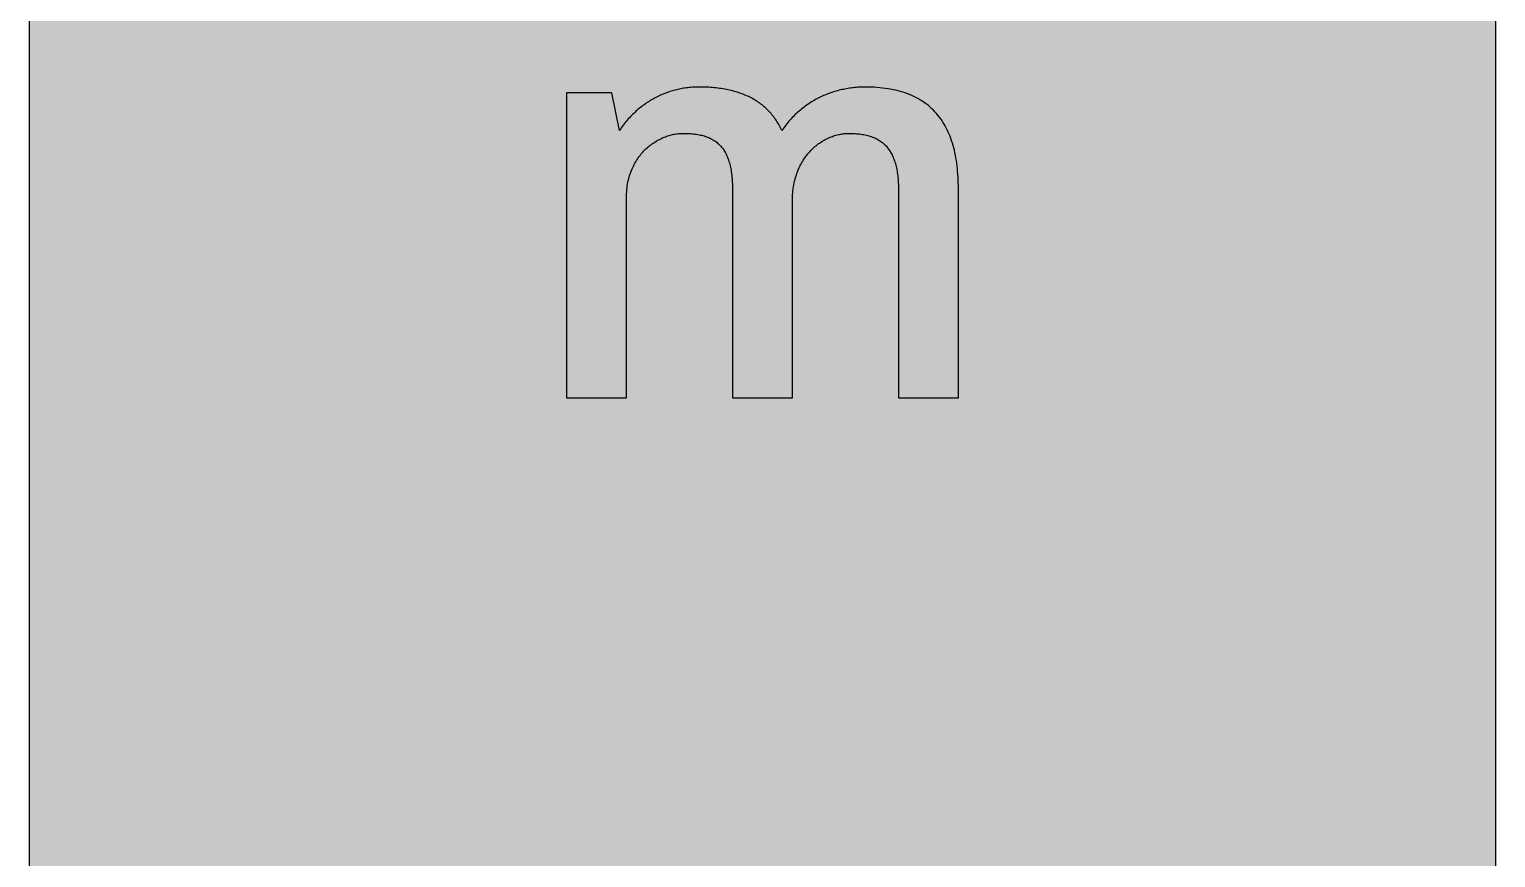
# Model space of a CAD drawing. Header units: millimetres. Extents: x 0 to 106, y 0 to 353.
# Drawn here: x 0.1 to 105.9, y 233.2 to 293 of the extents above; entities that cross this region are included whole.
import ezdxf

# ---------------------------------------------------------------- set-up
doc = ezdxf.new("R2010")
doc.units = ezdxf.units.MM

msp = doc.modelspace()

# ---------------------------------------------------------------- hatches: boundary and pattern name
for color, points in [(254, [(14.1633, 0.0536), (13.9878, 0.0533), (13.8125, 0.0559), (13.6373, 0.061), (13.462, 0.0686), (13.2893, 0.0787), (13.114, 0.0914), (12.9413, 0.1041), (12.7686, 0.1219), (12.5959, 0.1397), (12.4231, 0.16), (12.2504, 0.1829), (12.0777, 0.2057), (11.9075, 0.2337), (11.7373, 0.2616), (11.5672, 0.2921), (11.397, 0.3251), (11.2268, 0.3607), (11.0592, 0.3988), (10.8915, 0.4369), (10.7239, 0.4775), (10.5562, 0.5207), (10.3886, 0.5664), (10.2235, 0.6121), (10.0584, 0.6629), (9.8933, 0.7137), (9.7307, 0.7671), (9.5682, 0.8204), (9.4056, 0.8788), (9.2431, 0.9373), (9.083, 0.9982), (8.923, 1.0617), (8.763, 1.1252), (8.6055, 1.1938), (8.4455, 1.2624), (8.2906, 1.331), (8.1331, 1.4046), (7.9781, 1.4783), (7.8232, 1.5545), (7.6708, 1.6332), (7.5184, 1.7145), (7.366, 1.7958), (7.2161, 1.8796), (7.0663, 1.966), (6.919, 2.0523), (6.7716, 2.1438), (6.6243, 2.2352), (6.4795, 2.3266), (6.3348, 2.4232), (6.19, 2.5197), (6.0477, 2.6187), (5.908, 2.7178), (5.7683, 2.8194), (5.6286, 2.9235), (5.4915, 3.0302), (5.3543, 3.1369), (5.2197, 3.2461), (5.0851, 3.3579), (4.953, 3.4722), (4.8209, 3.5865), (4.6914, 3.7033), (4.5644, 3.8202), (4.4348, 3.9395), (4.3104, 4.0615), (4.1859, 4.1859), (4.0615, 4.3104), (3.9395, 4.4348), (3.8202, 4.5618), (3.7033, 4.6914), (3.5865, 4.8209), (3.4722, 4.953), (3.3579, 5.0851), (3.2487, 5.2197), (3.1369, 5.3543), (3.0302, 5.4915), (2.9235, 5.6286), (2.8194, 5.7683), (2.7178, 5.908), (2.6187, 6.0477), (2.5197, 6.19), (2.4232, 6.3348), (2.3266, 6.477), (2.2352, 6.6243), (2.1438, 6.7691), (2.0523, 6.9164), (1.966, 7.0663), (1.8796, 7.2161), (1.7958, 7.366), (1.7145, 7.5184), (1.6332, 7.6708), (1.5545, 7.8232), (1.4783, 7.9781), (1.4046, 8.1331), (1.331, 8.2906), (1.2598, 8.4455), (1.1913, 8.603), (1.1252, 8.763), (1.0592, 8.923), (0.9982, 9.083), (0.9373, 9.2431), (0.8763, 9.4056), (0.8204, 9.5682), (0.7645, 9.7307), (0.7112, 9.8933), (0.6604, 10.0584), (0.6121, 10.2235), (0.5639, 10.3911), (0.5207, 10.5562), (0.4775, 10.7239), (0.4343, 10.8915), (0.3962, 11.0592), (0.3607, 11.2268), (0.3251, 11.397), (0.2921, 11.5672), (0.2616, 11.7373), (0.2311, 11.9075), (0.2057, 12.0802), (0.1803, 12.2504), (0.1575, 12.4231), (0.1372, 12.5959), (0.1194, 12.7686), (0.1041, 12.9413), (0.0889, 13.1166), (0.0787, 13.2893), (0.0686, 13.4645), (0.061, 13.6373), (0.0559, 13.8125), (0.0508, 13.9878), (0.0508, 14.163), (0.0522, 338.7203), (0.0508, 338.8944), (0.0559, 339.0697), (0.061, 339.2449), (0.0686, 339.4177), (0.0787, 339.5929), (0.0889, 339.7656), (0.1041, 339.9409), (0.1194, 340.1136), (0.1372, 340.2863), (0.1575, 340.4591), (0.1803, 340.6318), (0.2057, 340.802), (0.2311, 340.9747), (0.2616, 341.1449), (0.2921, 341.315), (0.3251, 341.4852), (0.3607, 341.6529), (0.3962, 341.823), (0.4343, 341.9907), (0.4775, 342.1583), (0.5207, 342.326), (0.5639, 342.4911), (0.6121, 342.6562), (0.6604, 342.8213), (0.7112, 342.9864), (0.7645, 343.1515), (0.8204, 343.314), (0.8763, 343.4766), (0.9373, 343.6366), (0.9982, 343.7992), (1.0592, 343.9592), (1.1252, 344.1192), (1.1913, 344.2767), (1.2598, 344.4342), (1.331, 344.5916), (1.4046, 344.7466), (1.4783, 344.9015), (1.5545, 345.0565), (1.6332, 345.2114), (1.7145, 345.3638), (1.7958, 345.5137), (1.8796, 345.6661), (1.966, 345.8134), (2.0523, 345.9632), (2.1438, 346.1106), (2.2352, 346.2579), (2.3266, 346.4027), (2.4232, 346.5474), (2.5197, 346.6897), (2.6187, 346.8319), (2.7178, 346.9742), (2.8194, 347.1139), (2.9235, 347.251), (3.0302, 347.3907), (3.1369, 347.5253), (3.2487, 347.66), (3.3579, 347.7946), (3.4722, 347.9267), (3.5865, 348.0587), (3.7033, 348.1883), (3.8202, 348.3178), (3.9395, 348.4448), (4.0615, 348.5718), (4.1859, 348.6963), (4.3104, 348.8182), (4.4348, 348.9401), (4.5644, 349.0595), (4.6914, 349.1789), (4.8209, 349.2957), (4.953, 349.41), (5.0851, 349.5218), (5.2197, 349.6335), (5.3543, 349.7428), (5.4915, 349.8494), (5.6286, 349.9561), (5.7683, 350.0603), (5.908, 350.1619), (6.0477, 350.2635), (6.19, 350.3625), (6.3348, 350.459), (6.4795, 350.553), (6.6243, 350.647), (6.7716, 350.7384), (6.919, 350.8273), (7.0663, 350.9162), (7.2161, 351.0001), (7.366, 351.0864), (7.5184, 351.1677), (7.6708, 351.2464), (7.8232, 351.3252), (7.9781, 351.4014), (8.1331, 351.4776), (8.2906, 351.5487), (8.4455, 351.6198), (8.6055, 351.6884), (8.763, 351.757), (8.923, 351.8205), (9.083, 351.884), (9.2431, 351.9449), (9.4056, 352.0034), (9.5682, 352.0618), (9.7307, 352.1151), (9.8933, 352.1685), (10.0584, 352.2193), (10.2235, 352.2701), (10.3886, 352.3158), (10.5562, 352.3615), (10.7239, 352.4047), (10.8915, 352.4453), (11.0592, 352.4834), (11.2268, 352.5215), (11.397, 352.5571), (11.5672, 352.5901), (11.7373, 352.6206), (11.9075, 352.6485), (12.0777, 352.6765), (12.2504, 352.6993), (12.4231, 352.7222), (12.5959, 352.7425), (12.7686, 352.7603), (12.9413, 352.7781), (13.114, 352.7908), (13.2893, 352.8035), (13.462, 352.8136), (13.6373, 352.8212), (13.8125, 352.8263), (13.9878, 352.8289), (14.163, 352.8289), (91.7744, 352.8314), (91.948, 352.8289), (92.1233, 352.8263), (92.2985, 352.8212), (92.4738, 352.8136), (92.6465, 352.8035), (92.8218, 352.7908), (92.9945, 352.7781), (93.1672, 352.7603), (93.3399, 352.7425), (93.5126, 352.7222), (93.6854, 352.6993), (93.8581, 352.6765), (94.0283, 352.6485), (94.1984, 352.6206), (94.3686, 352.5901), (94.5388, 352.5571), (94.709, 352.5215), (94.8766, 352.4834), (95.0468, 352.4453), (95.2144, 352.4047), (95.3795, 352.3615), (95.5472, 352.3158), (95.7123, 352.2701), (95.8774, 352.2193), (96.0425, 352.1685), (96.205, 352.1151), (96.3701, 352.0618), (96.5327, 352.0034), (96.6927, 351.9449), (96.8553, 351.884), (97.0153, 351.8205), (97.1728, 351.757), (97.3328, 351.6884), (97.4903, 351.6198), (97.6478, 351.5487), (97.8027, 351.4776), (97.9576, 351.4014), (98.1126, 351.3252), (98.265, 351.2464), (98.4199, 351.1677), (98.5698, 351.0864), (98.7196, 351.0001), (98.8695, 350.9162), (99.0194, 350.8273), (99.1667, 350.7384), (99.314, 350.647), (99.4588, 350.553), (99.6036, 350.459), (99.7458, 350.3625), (99.888, 350.2635), (100.0303, 350.1619), (100.17, 350.0603), (100.3071, 349.9561), (100.4443, 349.8494), (100.5815, 349.7428), (100.7161, 349.6335), (100.8507, 349.5218), (100.9828, 349.41), (101.1149, 349.2957), (101.2444, 349.1789), (101.3739, 349.0595), (101.5009, 348.9401), (101.6279, 348.8182), (101.7524, 348.6963), (101.8743, 348.5718), (101.9962, 348.4448), (102.1156, 348.3178), (102.235, 348.1883), (102.3518, 348.0587), (102.4661, 347.9267), (102.5779, 347.7946), (102.6897, 347.66), (102.7989, 347.5253), (102.9056, 347.3907), (103.0122, 347.251), (103.1164, 347.1139), (103.218, 346.9742), (103.3196, 346.8319), (103.4186, 346.6897), (103.5152, 346.5474), (103.6091, 346.4027), (103.7031, 346.2579), (103.7946, 346.1106), (103.8835, 345.9632), (103.9698, 345.8134), (104.0562, 345.6661), (104.14, 345.5137), (104.2238, 345.3638), (104.3026, 345.2114), (104.3813, 345.0565), (104.4575, 344.9015), (104.5312, 344.7466), (104.6048, 344.5916), (104.6759, 344.4342), (104.7445, 344.2767), (104.8106, 344.1192), (104.8766, 343.9592), (104.9376, 343.7992), (104.9985, 343.6366), (105.0595, 343.4766), (105.1154, 343.314), (105.1712, 343.1515), (105.2246, 342.9864), (105.2754, 342.8213), (105.3236, 342.6562), (105.3719, 342.4911), (105.4151, 342.326), (105.4583, 342.1583), (105.4989, 341.9907), (105.5395, 341.823), (105.5751, 341.6529), (105.6107, 341.4852), (105.6437, 341.315), (105.6742, 341.1449), (105.7021, 340.9747), (105.73, 340.802), (105.7554, 340.6318), (105.7758, 340.4591), (105.7961, 340.2863), (105.8164, 340.1136), (105.8316, 339.9409), (105.8443, 339.7656), (105.857, 339.5929), (105.8672, 339.4177), (105.8748, 339.2449), (105.8799, 339.0697), (105.8824, 338.8944), (105.885, 338.7192), (105.8855, 14.1647), (105.8824, 13.9878), (105.8799, 13.8125), (105.8748, 13.6373), (105.8672, 13.4645), (105.857, 13.2893), (105.8443, 13.1166), (105.8316, 12.9413), (105.8164, 12.7686), (105.7961, 12.5959), (105.7758, 12.4231), (105.7554, 12.2504), (105.73, 12.0802), (105.7021, 11.9075), (105.6742, 11.7373), (105.6437, 11.5672), (105.6107, 11.397), (105.5751, 11.2268), (105.5395, 11.0592), (105.4989, 10.8915), (105.4583, 10.7239), (105.4151, 10.5562), (105.3719, 10.3911), (105.3236, 10.2235), (105.2754, 10.0584), (105.2246, 9.8933), (105.1712, 9.7307), (105.1154, 9.5682), (105.0595, 9.4056), (104.9985, 9.2431), (104.9376, 9.083), (104.8766, 8.923), (104.8106, 8.763), (104.7445, 8.603), (104.6759, 8.4455), (104.6048, 8.2906), (104.5312, 8.1331), (104.4575, 7.9781), (104.3813, 7.8232), (104.3026, 7.6708), (104.2238, 7.5184), (104.14, 7.366), (104.0562, 7.2161), (103.9698, 7.0663), (103.8835, 6.9164), (103.7946, 6.7691), (103.7031, 6.6243), (103.6091, 6.477), (103.5152, 6.3348), (103.4186, 6.19), (103.3196, 6.0477), (103.218, 5.908), (103.1164, 5.7683), (103.0122, 5.6286), (102.9056, 5.4915), (102.7989, 5.3543), (102.6897, 5.2197), (102.5779, 5.0851), (102.4661, 4.953), (102.3518, 4.8209), (102.235, 4.6914), (102.1156, 4.5618), (101.9962, 4.4348), (101.8743, 4.3104), (101.7524, 4.1859), (101.6279, 4.0615), (101.5009, 3.9395), (101.3739, 3.8202), (101.2444, 3.7033), (101.1149, 3.5865), (100.9828, 3.4722), (100.8507, 3.3579), (100.7161, 3.2461), (100.5815, 3.1369), (100.4443, 3.0302), (100.3071, 2.9235), (100.17, 2.8194), (100.0303, 2.7178), (99.888, 2.6187), (99.7458, 2.5197), (99.6036, 2.4232), (99.4588, 2.3266), (99.314, 2.2352), (99.1667, 2.1438), (99.0194, 2.0523), (98.8695, 1.966), (98.7196, 1.8796), (98.5698, 1.7958), (98.4199, 1.7145), (98.265, 1.6332), (98.1126, 1.5545), (97.9576, 1.4783), (97.8027, 1.4046), (97.6478, 1.331), (97.4903, 1.2624), (97.3328, 1.1938), (97.1728, 1.1252), (97.0153, 1.0617), (96.8553, 0.9982), (96.6927, 0.9373), (96.5327, 0.8788), (96.3701, 0.8204), (96.205, 0.7671), (96.0425, 0.7137), (95.8774, 0.6629), (95.7123, 0.6121), (95.5472, 0.5664), (95.3795, 0.5207), (95.2144, 0.4775), (95.0468, 0.4369), (94.8766, 0.3988), (94.709, 0.3607), (94.5388, 0.3251), (94.3686, 0.2921), (94.1984, 0.2616), (94.0283, 0.2337), (93.8581, 0.2057), (93.6854, 0.1829), (93.5126, 0.16), (93.3399, 0.1397), (93.1672, 0.1219), (92.9945, 0.1041), (92.8218, 0.0914), (92.6465, 0.0787), (92.4738, 0.0686), (92.2985, 0.061), (92.1233, 0.0559), (91.948, 0.0533), (91.7727, 0.0533)]), (59, [(55.1286, 266.4008), (55.1286, 280.5822), (55.1282, 280.7411), (55.1332, 280.8961), (55.1434, 281.051), (55.1536, 281.2009), (55.1688, 281.3482), (55.1866, 281.493), (55.2094, 281.6377), (55.2323, 281.7774), (55.2602, 281.9121), (55.2882, 282.0467), (55.3212, 282.1788), (55.3568, 282.3083), (55.3949, 282.4328), (55.4355, 282.5572), (55.4787, 282.6766), (55.5244, 282.7934), (55.5727, 282.9103), (55.6209, 283.022), (55.6743, 283.1313), (55.7301, 283.2379), (55.786, 283.3446), (55.8444, 283.4462), (55.9054, 283.5453), (55.9664, 283.6418), (56.0299, 283.7358), (56.0959, 283.8272), (56.1645, 283.9161), (56.2331, 284.0025), (56.3042, 284.0863), (56.3753, 284.1676), (56.449, 284.2463), (56.5252, 284.3225), (56.6014, 284.3962), (56.6776, 284.4673), (56.7563, 284.5359), (56.835, 284.6019), (56.9163, 284.6654), (56.9976, 284.7264), (57.0789, 284.7848), (57.1627, 284.8407), (57.244, 284.894), (57.3278, 284.9474), (57.4142, 284.9956), (57.498, 285.0439), (57.5843, 285.0871), (57.6707, 285.1277), (57.7571, 285.1683), (57.8409, 285.2064), (57.9272, 285.242), (58.0136, 285.2725), (58.1025, 285.303), (58.1863, 285.3309), (58.2727, 285.3563), (58.359, 285.3817), (58.4454, 285.402), (58.5292, 285.4198), (58.6156, 285.4376), (58.6994, 285.4503), (58.7832, 285.463), (58.867, 285.4731), (58.9483, 285.4808), (59.0296, 285.4858), (59.1109, 285.4909), (59.1922, 285.4909), (59.309, 285.4909), (59.4258, 285.4884), (59.5376, 285.4833), (59.6494, 285.4757), (59.7586, 285.4681), (59.8678, 285.4579), (59.9719, 285.4477), (60.0761, 285.435), (60.1751, 285.4198), (60.2742, 285.402), (60.3707, 285.3817), (60.4672, 285.3614), (60.5587, 285.3385), (60.6501, 285.3131), (60.739, 285.2877), (60.8254, 285.2572), (60.9092, 285.2268), (60.993, 285.1937), (61.0743, 285.1607), (61.1505, 285.1226), (61.2292, 285.0845), (61.3029, 285.0439), (61.3766, 285.0007), (61.4477, 284.955), (61.5163, 284.9067), (61.5823, 284.8585), (61.6483, 284.8077), (61.7093, 284.7543), (61.7703, 284.6984), (61.8312, 284.64), (61.8871, 284.5791), (61.943, 284.5181), (61.9963, 284.4521), (62.0497, 284.386), (62.0979, 284.3174), (62.1462, 284.2463), (62.1944, 284.1727), (62.2376, 284.0965), (62.2808, 284.0177), (62.3214, 283.9364), (62.3595, 283.8526), (62.3976, 283.7688), (62.4332, 283.6799), (62.4662, 283.591), (62.4992, 283.497), (62.5297, 283.403), (62.5577, 283.304), (62.5856, 283.2049), (62.611, 283.1033), (62.6339, 282.9966), (62.6567, 282.89), (62.677, 282.7807), (62.6948, 282.6664), (62.7101, 282.5521), (62.7253, 282.4353), (62.7405, 282.3134), (62.7507, 282.1915), (62.7609, 282.067), (62.771, 281.9375), (62.7786, 281.8079), (62.7837, 281.6733), (62.7863, 281.5387), (62.7888, 281.399), (62.7913, 281.2567), (62.7916, 266.4008), (67.1089, 266.4008), (67.1089, 281.4708), (67.1068, 281.6911), (67.1017, 281.907), (67.0941, 282.1229), (67.0839, 282.3337), (67.0712, 282.542), (67.0535, 282.7477), (67.0357, 282.9484), (67.0128, 283.1465), (66.9874, 283.3421), (66.9595, 283.5351), (66.9265, 283.7231), (66.8934, 283.9085), (66.8553, 284.0914), (66.8147, 284.2717), (66.769, 284.447), (66.7233, 284.6197), (66.6725, 284.7899), (66.6191, 284.955), (66.5607, 285.1201), (66.5023, 285.2776), (66.4388, 285.435), (66.3702, 285.5874), (66.3016, 285.7373), (66.228, 285.8846), (66.1518, 286.0269), (66.0705, 286.1666), (65.9892, 286.3012), (65.9003, 286.4333), (65.8114, 286.5628), (65.7174, 286.6898), (65.6209, 286.8117), (65.5193, 286.9311), (65.4152, 287.0454), (65.3085, 287.1572), (65.1967, 287.2664), (65.0824, 287.3705), (64.9656, 287.4721), (64.8437, 287.5686), (64.7192, 287.6652), (64.5897, 287.7541), (64.4576, 287.843), (64.3204, 287.9242), (64.1807, 288.0055), (64.0385, 288.0817), (63.8912, 288.1554), (63.7413, 288.224), (63.5864, 288.29), (63.4289, 288.351), (63.2663, 288.4094), (63.1012, 288.4627), (62.931, 288.5135), (62.7583, 288.5618), (62.5805, 288.605), (62.4002, 288.6456), (62.2148, 288.6812), (62.0268, 288.7142), (61.8338, 288.7421), (61.6382, 288.7675), (61.4375, 288.7878), (61.2318, 288.8056), (61.0235, 288.8183), (60.8127, 288.8285), (60.5968, 288.8336), (60.3758, 288.8361), (60.2717, 288.8336), (60.165, 288.8336), (60.0608, 288.8285), (59.9542, 288.8234), (59.85, 288.8183), (59.7459, 288.8082), (59.6392, 288.8005), (59.5351, 288.7904), (59.4284, 288.7777), (59.3242, 288.7624), (59.2201, 288.7472), (59.116, 288.732), (59.0118, 288.7142), (58.9077, 288.6939), (58.8035, 288.671), (58.6994, 288.6507), (58.5953, 288.6253), (58.4911, 288.5999), (58.3895, 288.5719), (58.2854, 288.544), (58.1838, 288.5135), (58.0822, 288.4805), (57.9806, 288.4475), (57.879, 288.4145), (57.7774, 288.3764), (57.6783, 288.3383), (57.5767, 288.3002), (57.4777, 288.2595), (57.3786, 288.2163), (57.2821, 288.1706), (57.183, 288.1249), (57.0865, 288.0792), (56.9874, 288.0309), (56.8909, 287.9801), (56.7969, 287.9268), (56.7004, 287.8734), (56.6064, 287.8176), (56.5125, 287.7617), (56.4185, 287.7033), (56.327, 287.6423), (56.2356, 287.5813), (56.1442, 287.5178), (56.0527, 287.4518), (55.9638, 287.3858), (55.8749, 287.3172), (55.7886, 287.2486), (55.6997, 287.1775), (55.6133, 287.1038), (55.5295, 287.0276), (55.4457, 286.9514), (55.3618, 286.8727), (55.278, 286.7939), (55.1967, 286.7127), (55.1155, 286.6288), (55.0367, 286.545), (54.958, 286.4587), (54.8792, 286.3698), (54.803, 286.2783), (54.7268, 286.1869), (54.6532, 286.0929), (54.5795, 285.9989), (54.5059, 285.9024), (54.4347, 285.8033), (54.3662, 285.7017), (54.3179, 285.7983), (54.2722, 285.8948), (54.2214, 285.9888), (54.1706, 286.0802), (54.1198, 286.1691), (54.0664, 286.2605), (54.0106, 286.3469), (53.9547, 286.4333), (53.8963, 286.5171), (53.8378, 286.6009), (53.7769, 286.6822), (53.7134, 286.7609), (53.6499, 286.8397), (53.5864, 286.9184), (53.5178, 286.9921), (53.4518, 287.0683), (53.3806, 287.1394), (53.3095, 287.2105), (53.2384, 287.2791), (53.1622, 287.3477), (53.0885, 287.4137), (53.0098, 287.4797), (52.9336, 287.5432), (52.8523, 287.6042), (52.771, 287.6652), (52.6872, 287.7236), (52.6034, 287.782), (52.517, 287.8379), (52.4307, 287.8938), (52.3418, 287.9446), (52.2503, 287.9979), (52.1589, 288.0462), (52.0649, 288.0944), (51.9709, 288.1427), (51.8744, 288.1884), (51.7754, 288.2316), (51.6763, 288.2722), (51.5747, 288.3129), (51.4731, 288.3535), (51.3664, 288.3916), (51.2623, 288.4272), (51.1556, 288.4627), (51.0464, 288.4957), (50.9346, 288.5262), (50.8229, 288.5567), (50.7086, 288.5846), (50.5943, 288.6126), (50.4774, 288.638), (50.3606, 288.6608), (50.2387, 288.6837), (50.1193, 288.704), (49.9948, 288.7243), (49.8704, 288.7421), (49.7459, 288.7574), (49.6164, 288.7726), (49.4868, 288.7853), (49.3573, 288.798), (49.2252, 288.8082), (49.0906, 288.8158), (48.956, 288.8234), (48.8188, 288.8285), (48.6791, 288.831), (48.5394, 288.8336), (48.3972, 288.8361), (48.293, 288.8336), (48.1914, 288.831), (48.0873, 288.8285), (47.9857, 288.8234), (47.8815, 288.8158), (47.7799, 288.8082), (47.6783, 288.798), (47.5767, 288.7878), (47.4751, 288.7751), (47.3735, 288.7599), (47.2719, 288.7447), (47.1703, 288.7269), (47.0713, 288.7091), (46.9697, 288.6888), (46.8706, 288.6659), (46.7716, 288.6431), (46.67, 288.6177), (46.5709, 288.5923), (46.4744, 288.5643), (46.3753, 288.5338), (46.2788, 288.5034), (46.1797, 288.4729), (46.0832, 288.4373), (45.9867, 288.4018), (45.8902, 288.3662), (45.7962, 288.3256), (45.6997, 288.2875), (45.6057, 288.2443), (45.5117, 288.2011), (45.4177, 288.1579), (45.3238, 288.1097), (45.2323, 288.0639), (45.1409, 288.0131), (45.0494, 287.9623), (44.958, 287.909), (44.8666, 287.8557), (44.7777, 287.7998), (44.6888, 287.7439), (44.5999, 287.6855), (44.5135, 287.6245), (44.4246, 287.561), (44.3382, 287.5001), (44.2544, 287.434), (44.1681, 287.368), (44.0842, 287.2994), (44.0004, 287.2283), (43.9191, 287.1572), (43.8353, 287.086), (43.754, 287.0098), (43.6753, 286.9336), (43.594, 286.8574), (43.5153, 286.7787), (43.4391, 286.6974), (43.3603, 286.6136), (43.2841, 286.5298), (43.2105, 286.446), (43.1343, 286.3571), (43.0606, 286.2682), (42.9895, 286.1793), (42.9158, 286.0878), (42.8473, 285.9938), (42.7761, 285.8973), (42.7076, 285.8008), (42.639, 285.7017), (42.091, 288.4135), (38.8302, 288.4135), (38.8302, 266.4008), (43.1493, 266.4008), (43.1493, 280.8358), (43.1495, 280.985), (43.1546, 281.1297), (43.1648, 281.2745), (43.1749, 281.4168), (43.1902, 281.5565), (43.2079, 281.6936), (43.2308, 281.8257), (43.2537, 281.9578), (43.2816, 282.0873), (43.3121, 282.2143), (43.3451, 282.3388), (43.3807, 282.4582), (43.4188, 282.5775), (43.4619, 282.6944), (43.5051, 282.8087), (43.5508, 282.9204), (43.5991, 283.0297), (43.6499, 283.1338), (43.7032, 283.2379), (43.7566, 283.3395), (43.815, 283.4386), (43.8734, 283.5351), (43.9344, 283.6291), (43.9979, 283.7231), (44.0639, 283.812), (44.13, 283.8983), (44.1985, 283.9822), (44.2671, 284.0634), (44.3382, 284.1447), (44.4119, 284.2209), (44.4856, 284.2971), (44.5592, 284.3682), (44.6354, 284.4394), (44.7142, 284.5079), (44.7929, 284.574), (44.8716, 284.6375), (44.9529, 284.6959), (45.0342, 284.7569), (45.1155, 284.8127), (45.1993, 284.8661), (45.2831, 284.9169), (45.3669, 284.9677), (45.4508, 285.0134), (45.5371, 285.0591), (45.6209, 285.1023), (45.7073, 285.1429), (45.7937, 285.181), (45.88, 285.2166), (45.9638, 285.2496), (46.0502, 285.2801), (46.1366, 285.3106), (46.2229, 285.336), (46.3067, 285.3614), (46.3931, 285.3842), (46.4769, 285.4046), (46.5607, 285.4223), (46.6446, 285.4376), (46.7284, 285.4528), (46.8097, 285.4655), (46.8935, 285.4731), (46.9722, 285.4808), (47.0535, 285.4858), (47.1322, 285.4909), (47.211, 285.4909), (47.3278, 285.4909), (47.4447, 285.4884), (47.559, 285.4833), (47.6707, 285.4782), (47.7799, 285.4706), (47.8866, 285.463), (47.9908, 285.4503), (48.0949, 285.4401), (48.1965, 285.4249), (48.2956, 285.4096), (48.3921, 285.3919), (48.4861, 285.3715), (48.5775, 285.3512), (48.6689, 285.3284), (48.7578, 285.303), (48.8442, 285.275), (48.928, 285.2471), (49.0118, 285.2166), (49.0931, 285.1836), (49.1719, 285.148), (49.2481, 285.1125), (49.3217, 285.0718), (49.3954, 285.0312), (49.4665, 284.988), (49.5351, 284.9423), (49.6011, 284.8966), (49.6672, 284.8458), (49.7307, 284.795), (49.7916, 284.7416), (49.85, 284.6832), (49.9085, 284.6248), (49.9618, 284.5638), (50.0177, 284.5029), (50.0685, 284.4368), (50.1193, 284.3682), (50.1675, 284.2971), (50.2133, 284.226), (50.2564, 284.1498), (50.2996, 284.0736), (50.3403, 283.9923), (50.3809, 283.9085), (50.4165, 283.8247), (50.452, 283.7358), (50.4876, 283.6469), (50.5181, 283.5529), (50.5485, 283.4589), (50.5765, 283.3599), (50.6044, 283.2583), (50.6298, 283.1541), (50.6527, 283.0474), (50.6755, 282.9382), (50.6959, 282.8265), (50.7136, 282.7122), (50.7314, 282.5953), (50.7467, 282.4734), (50.7594, 282.3515), (50.7721, 282.2245), (50.7822, 282.0949), (50.7898, 281.9629), (50.7975, 281.8282), (50.8025, 281.6911), (50.8076, 281.5488), (50.8102, 281.4041), (50.8102, 281.2567), (50.8109, 266.4008)])]:
    msp.add_hatch(color=color).paths.add_polyline_path(points)
h = msp.add_hatch(color=59)
h.paths.add_polyline_path([(14.1633, 3.5814), (13.8887, 3.5839), (13.6169, 3.5941), (13.3477, 3.6119), (13.081, 3.6347), (12.8143, 3.6652), (12.5501, 3.7008), (12.2885, 3.7465), (12.0294, 3.7948), (11.7729, 3.8506), (11.5164, 3.9141), (11.2649, 3.9827), (11.016, 4.0564), (10.7671, 4.1351), (10.5232, 4.2215), (10.2819, 4.3129), (10.0432, 4.412), (9.8069, 4.5161), (9.5733, 4.6228), (9.3447, 4.7371), (9.1186, 4.8565), (8.8951, 4.9809), (8.6741, 5.113), (8.4582, 5.2476), (8.2448, 5.3873), (8.0366, 5.5321), (7.8308, 5.682), (7.6276, 5.8369), (7.4295, 5.9969), (7.2365, 6.1595), (7.046, 6.3297), (6.8605, 6.5024), (6.6777, 6.6802), (6.5024, 6.8605), (6.3271, 7.046), (6.1595, 7.2365), (5.9969, 7.432), (5.8369, 7.6302), (5.682, 7.8308), (5.5321, 8.0366), (5.3873, 8.2448), (5.2451, 8.4582), (5.1105, 8.6741), (4.9809, 8.8951), (4.8565, 9.1186), (4.7371, 9.3447), (4.6228, 9.5758), (4.5136, 9.8069), (4.4094, 10.0432), (4.3129, 10.2819), (4.2215, 10.5232), (4.1351, 10.7696), (4.0538, 11.016), (3.9802, 11.2649), (3.9116, 11.5189), (3.8506, 11.7729), (3.7948, 12.0294), (3.744, 12.2911), (3.7008, 12.5527), (3.6627, 12.8143), (3.6322, 13.081), (3.6093, 13.3502), (3.5916, 13.6195), (3.5814, 13.8913), (3.5789, 14.163), (3.58, 338.7203), (3.5814, 338.9909), (3.5916, 339.2627), (3.6093, 339.532), (3.6322, 339.8012), (3.6627, 340.0679), (3.7008, 340.3295), (3.744, 340.5911), (3.7948, 340.8528), (3.8506, 341.1093), (3.9116, 341.3633), (3.9802, 341.6148), (4.0538, 341.8662), (4.1351, 342.1126), (4.2215, 342.3564), (4.3129, 342.6003), (4.4094, 342.839), (4.5136, 343.0753), (4.6228, 343.3064), (4.7371, 343.5375), (4.8565, 343.7636), (4.9809, 343.9871), (5.1105, 344.2056), (5.2451, 344.424), (5.3873, 344.6348), (5.5321, 344.8456), (5.682, 345.0514), (5.8369, 345.252), (5.9969, 345.4502), (6.1595, 345.6457), (6.3271, 345.8337), (6.5024, 346.0217), (6.6777, 346.202), (6.8605, 346.3798), (7.046, 346.5525), (7.2365, 346.7202), (7.4295, 346.8853), (7.6276, 347.0453), (7.8308, 347.2002), (8.0366, 347.3501), (8.2448, 347.4949), (8.4582, 347.6346), (8.6741, 347.7692), (8.8951, 347.8987), (9.1186, 348.0257), (9.3447, 348.1451), (9.5733, 348.2594), (9.8069, 348.3661), (10.0432, 348.4702), (10.2819, 348.5693), (10.5232, 348.6607), (10.7671, 348.7471), (11.016, 348.8258), (11.2649, 348.902), (11.5164, 348.9681), (11.7729, 349.0316), (12.0294, 349.0874), (12.2885, 349.1382), (12.5501, 349.1814), (12.8143, 349.217), (13.081, 349.2475), (13.3477, 349.2703), (13.6169, 349.2881), (13.8887, 349.2983), (14.163, 349.3033), (91.7744, 349.3036), (92.0471, 349.2983), (92.3188, 349.2881), (92.5881, 349.2703), (92.8548, 349.2475), (93.1215, 349.217), (93.3856, 349.1814), (93.6473, 349.1382), (93.9063, 349.0874), (94.1629, 349.0316), (94.4194, 348.9681), (94.6709, 348.902), (94.9198, 348.8258), (95.1687, 348.7471), (95.4126, 348.6607), (95.6539, 348.5693), (95.8926, 348.4702), (96.1288, 348.3661), (96.3625, 348.2594), (96.5911, 348.1451), (96.8172, 348.0257), (97.0407, 347.8987), (97.2617, 347.7692), (97.4776, 347.6346), (97.6909, 347.4949), (97.8992, 347.3501), (98.105, 347.2002), (98.3082, 347.0453), (98.5063, 346.8853), (98.6993, 346.7202), (98.8898, 346.5525), (99.0752, 346.3798), (99.2581, 346.202), (99.4334, 346.0217), (99.6086, 345.8337), (99.7763, 345.6457), (99.9388, 345.4502), (100.0989, 345.252), (100.2538, 345.0514), (100.4037, 344.8456), (100.5484, 344.6348), (100.6881, 344.424), (100.8253, 344.2056), (100.9548, 343.9871), (101.0793, 343.7636), (101.1987, 343.5375), (101.313, 343.3064), (101.4222, 343.0753), (101.5238, 342.839), (101.6229, 342.6003), (101.7143, 342.3564), (101.8007, 342.1126), (101.8819, 341.8662), (101.9556, 341.6148), (102.0242, 341.3633), (102.0851, 341.1093), (102.141, 340.8528), (102.1918, 340.5911), (102.235, 340.3295), (102.2706, 340.0679), (102.301, 339.8012), (102.3264, 339.532), (102.3417, 339.2627), (102.3518, 338.9909), (102.3569, 338.7192), (102.3578, 14.1647), (102.3518, 13.8913), (102.3417, 13.6195), (102.3264, 13.3502), (102.301, 13.081), (102.2706, 12.8143), (102.235, 12.5527), (102.1918, 12.2911), (102.141, 12.0294), (102.0851, 11.7729), (102.0242, 11.5189), (101.9556, 11.2649), (101.8819, 11.016), (101.8007, 10.7696), (101.7143, 10.5232), (101.6229, 10.2819), (101.5238, 10.0432), (101.4222, 9.8069), (101.313, 9.5758), (101.1987, 9.3447), (101.0793, 9.1186), (100.9548, 8.8951), (100.8253, 8.6741), (100.6881, 8.4582), (100.5484, 8.2448), (100.4037, 8.0366), (100.2538, 7.8308), (100.0989, 7.6302), (99.9388, 7.432), (99.7763, 7.2365), (99.6086, 7.046), (99.4334, 6.8605), (99.2581, 6.6802), (99.0752, 6.5024), (98.8898, 6.3297), (98.6993, 6.1595), (98.5063, 5.9969), (98.3082, 5.8369), (98.105, 5.682), (97.8992, 5.5321), (97.6909, 5.3873), (97.4776, 5.2476), (97.2617, 5.113), (97.0407, 4.9809), (96.8172, 4.8565), (96.5911, 4.7371), (96.3625, 4.6228), (96.1288, 4.5161), (95.8926, 4.412), (95.6539, 4.3129), (95.4126, 4.2215), (95.1687, 4.1351), (94.9198, 4.0564), (94.6709, 3.9827), (94.4194, 3.9141), (94.1629, 3.8506), (93.9063, 3.7948), (93.6473, 3.7465), (93.3856, 3.7008), (93.1215, 3.6652), (92.8548, 3.6347), (92.5881, 3.6119), (92.3188, 3.5941), (92.0471, 3.5839), (91.7727, 3.5789)])
h.paths.add_polyline_path([(91.7744, 8.8731), (91.9099, 8.8748), (92.0445, 8.8798), (92.1791, 8.8875), (92.3138, 8.9002), (92.4484, 8.9154), (92.5779, 8.9332), (92.71, 8.9535), (92.8395, 8.9789), (92.9691, 9.0068), (93.0961, 9.0373), (93.2231, 9.0729), (93.3475, 9.1084), (93.4695, 9.1491), (93.5939, 9.1923), (93.7133, 9.238), (93.8327, 9.2888), (93.9521, 9.3396), (94.0664, 9.3929), (94.1832, 9.4513), (94.295, 9.5098), (94.4067, 9.5733), (94.5185, 9.6368), (94.6252, 9.7053), (94.7318, 9.7765), (94.836, 9.8476), (94.9401, 9.9238), (95.0392, 10), (95.1382, 10.0787), (95.2373, 10.1625), (95.3313, 10.2464), (95.4253, 10.3327), (95.5142, 10.4216), (95.6031, 10.5131), (95.6894, 10.6045), (95.7758, 10.701), (95.8571, 10.7975), (95.9358, 10.8966), (96.0145, 10.9982), (96.0882, 11.0998), (96.1619, 11.2039), (96.2304, 11.3106), (96.299, 11.4198), (96.3651, 11.5291), (96.426, 11.6408), (96.487, 11.7551), (96.5429, 11.8694), (96.5987, 11.9863), (96.6495, 12.1031), (96.6978, 12.2225), (96.7435, 12.3444), (96.7867, 12.4663), (96.8273, 12.5908), (96.8629, 12.7152), (96.8985, 12.8397), (96.9289, 12.9692), (96.9569, 13.0962), (96.9823, 13.2258), (97.0051, 13.3579), (97.0229, 13.4899), (97.0382, 13.622), (97.0483, 13.7566), (97.0585, 13.8913), (97.0636, 14.0259), (97.0661, 14.163), (97.0661, 338.7203), (97.0636, 338.8563), (97.0585, 338.9909), (97.0483, 339.1256), (97.0382, 339.2602), (97.0229, 339.3923), (97.0051, 339.5243), (96.9823, 339.6564), (96.9569, 339.786), (96.9289, 339.913), (96.8985, 340.04), (96.8629, 340.167), (96.8273, 340.2914), (96.7867, 340.4159), (96.7435, 340.5378), (96.6978, 340.6597), (96.6495, 340.7791), (96.5987, 340.8959), (96.5429, 341.0128), (96.487, 341.1271), (96.426, 341.2414), (96.3651, 341.3531), (96.299, 341.4624), (96.2304, 341.5716), (96.1619, 341.6783), (96.0882, 341.7824), (96.0145, 341.884), (95.9358, 341.9856), (95.8571, 342.0847), (95.7758, 342.1812), (95.6894, 342.2777), (95.6031, 342.3691), (95.5142, 342.4606), (95.4253, 342.5495), (95.3313, 342.6358), (95.2373, 342.7197), (95.1382, 342.8009), (95.0392, 342.8822), (94.9401, 342.9584), (94.836, 343.0346), (94.7318, 343.1057), (94.6252, 343.1769), (94.5185, 343.2454), (94.4067, 343.3089), (94.295, 343.3724), (94.1832, 343.4309), (94.0664, 343.4893), (93.9521, 343.5426), (93.8327, 343.5934), (93.7133, 343.6442), (93.5939, 343.6899), (93.4695, 343.7331), (93.3475, 343.7738), (93.2231, 343.8093), (93.0961, 343.8449), (92.9691, 343.8754), (92.8395, 343.9033), (92.71, 343.9287), (92.5779, 343.949), (92.4484, 343.9693), (92.3138, 343.9846), (92.1791, 343.9947), (92.0445, 344.0049), (91.9099, 344.01), (91.7727, 344.01), (14.1633, 344.012), (14.0259, 344.01), (13.8887, 344.0049), (13.7541, 343.9947), (13.622, 343.9846), (13.4874, 343.9693), (13.3553, 343.949), (13.2258, 343.9287), (13.0962, 343.9033), (12.9667, 343.8754), (12.8397, 343.8449), (12.7127, 343.8093), (12.5882, 343.7738), (12.4663, 343.7331), (12.3419, 343.6899), (12.2225, 343.6442), (12.1031, 343.5934), (11.9837, 343.5426), (11.8694, 343.4893), (11.7526, 343.4309), (11.6408, 343.3724), (11.5291, 343.3089), (11.4198, 343.2454), (11.3106, 343.1769), (11.2039, 343.1057), (11.0998, 343.0346), (10.9957, 342.9584), (10.8966, 342.8822), (10.7975, 342.8009), (10.6985, 342.7197), (10.6045, 342.6358), (10.5105, 342.5495), (10.4216, 342.4606), (10.3327, 342.3691), (10.2464, 342.2777), (10.16, 342.1812), (10.0787, 342.0847), (10, 341.9856), (9.9212, 341.884), (9.8476, 341.7824), (9.7739, 341.6783), (9.7053, 341.5716), (9.6368, 341.4624), (9.5707, 341.3531), (9.5098, 341.2414), (9.4488, 341.1271), (9.3929, 341.0128), (9.337, 340.8959), (9.2862, 340.7791), (9.238, 340.6597), (9.1923, 340.5378), (9.1491, 340.4159), (9.1084, 340.2914), (9.0703, 340.167), (9.0373, 340.04), (9.0068, 339.913), (8.9789, 339.786), (8.9535, 339.6564), (8.9306, 339.5243), (8.9129, 339.3923), (8.8976, 339.2602), (8.8849, 339.1256), (8.8773, 338.9909), (8.8722, 338.8563), (8.8697, 338.7192), (8.8717, 14.1647), (8.8722, 14.0259), (8.8773, 13.8913), (8.8849, 13.7566), (8.8976, 13.622), (8.9129, 13.4899), (8.9306, 13.3579), (8.9535, 13.2258), (8.9789, 13.0962), (9.0068, 12.9692), (9.0373, 12.8397), (9.0703, 12.7152), (9.1084, 12.5908), (9.1491, 12.4663), (9.1923, 12.3444), (9.238, 12.2225), (9.2862, 12.1031), (9.337, 11.9863), (9.3929, 11.8694), (9.4488, 11.7551), (9.5098, 11.6408), (9.5707, 11.5291), (9.6368, 11.4198), (9.7053, 11.3106), (9.7739, 11.2039), (9.8476, 11.0998), (9.9212, 10.9982), (10, 10.8966), (10.0787, 10.7975), (10.16, 10.701), (10.2464, 10.6045), (10.3327, 10.5131), (10.4216, 10.4216), (10.5105, 10.3327), (10.6045, 10.2464), (10.6985, 10.1625), (10.7975, 10.0787), (10.8966, 10), (10.9957, 9.9238), (11.0998, 9.8476), (11.2039, 9.7765), (11.3106, 9.7053), (11.4198, 9.6368), (11.5291, 9.5733), (11.6408, 9.5098), (11.7526, 9.4513), (11.8694, 9.3929), (11.9837, 9.3396), (12.1031, 9.2888), (12.2225, 9.238), (12.3419, 9.1923), (12.4663, 9.1491), (12.5882, 9.1084), (12.7127, 9.0729), (12.8397, 9.0373), (12.9667, 9.0068), (13.0962, 8.9789), (13.2258, 8.9535), (13.3553, 8.9332), (13.4874, 8.9154), (13.622, 8.9002), (13.7541, 8.8875), (13.8887, 8.8798), (14.0259, 8.8748), (14.163, 8.8722)], flags=16)

# ---------------------------------------------------------------- linework, layer by layer
at = {"color": 254}
for points in [[(0.0508, 14.163), (0.0522, 338.7203)], [(105.885, 338.7192), (105.8855, 14.1647)]]:
    msp.add_lwpolyline(points, dxfattribs=at)
at = {"color": 59}
msp.add_lwpolyline([(55.1286, 266.4008), (55.1286, 280.5822), (55.1282, 280.7411), (55.1332, 280.8961), (55.1434, 281.051), (55.1536, 281.2009), (55.1688, 281.3482), (55.1866, 281.493), (55.2094, 281.6377), (55.2323, 281.7774), (55.2602, 281.9121), (55.2882, 282.0467), (55.3212, 282.1788), (55.3568, 282.3083), (55.3949, 282.4328), (55.4355, 282.5572), (55.4787, 282.6766), (55.5244, 282.7934), (55.5727, 282.9103), (55.6209, 283.022), (55.6743, 283.1313), (55.7301, 283.2379), (55.786, 283.3446), (55.8444, 283.4462), (55.9054, 283.5453), (55.9664, 283.6418), (56.0299, 283.7358), (56.0959, 283.8272), (56.1645, 283.9161), (56.2331, 284.0025), (56.3042, 284.0863), (56.3753, 284.1676), (56.449, 284.2463), (56.5252, 284.3225), (56.6014, 284.3962), (56.6776, 284.4673), (56.7563, 284.5359), (56.835, 284.6019), (56.9163, 284.6654), (56.9976, 284.7264), (57.0789, 284.7848), (57.1627, 284.8407), (57.244, 284.894), (57.3278, 284.9474), (57.4142, 284.9956), (57.498, 285.0439), (57.5843, 285.0871), (57.6707, 285.1277), (57.7571, 285.1683), (57.8409, 285.2064), (57.9272, 285.242), (58.0136, 285.2725), (58.1025, 285.303), (58.1863, 285.3309), (58.2727, 285.3563), (58.359, 285.3817), (58.4454, 285.402), (58.5292, 285.4198), (58.6156, 285.4376), (58.6994, 285.4503), (58.7832, 285.463), (58.867, 285.4731), (58.9483, 285.4808), (59.0296, 285.4858), (59.1109, 285.4909), (59.1922, 285.4909), (59.309, 285.4909), (59.4258, 285.4884), (59.5376, 285.4833), (59.6494, 285.4757), (59.7586, 285.4681), (59.8678, 285.4579), (59.9719, 285.4477), (60.0761, 285.435), (60.1751, 285.4198), (60.2742, 285.402), (60.3707, 285.3817), (60.4672, 285.3614), (60.5587, 285.3385), (60.6501, 285.3131), (60.739, 285.2877), (60.8254, 285.2572), (60.9092, 285.2268), (60.993, 285.1937), (61.0743, 285.1607), (61.1505, 285.1226), (61.2292, 285.0845), (61.3029, 285.0439), (61.3766, 285.0007), (61.4477, 284.955), (61.5163, 284.9067), (61.5823, 284.8585), (61.6483, 284.8077), (61.7093, 284.7543), (61.7703, 284.6984), (61.8312, 284.64), (61.8871, 284.5791), (61.943, 284.5181), (61.9963, 284.4521), (62.0497, 284.386), (62.0979, 284.3174), (62.1462, 284.2463), (62.1944, 284.1727), (62.2376, 284.0965), (62.2808, 284.0177), (62.3214, 283.9364), (62.3595, 283.8526), (62.3976, 283.7688), (62.4332, 283.6799), (62.4662, 283.591), (62.4992, 283.497), (62.5297, 283.403), (62.5577, 283.304), (62.5856, 283.2049), (62.611, 283.1033), (62.6339, 282.9966), (62.6567, 282.89), (62.677, 282.7807), (62.6948, 282.6664), (62.7101, 282.5521), (62.7253, 282.4353), (62.7405, 282.3134), (62.7507, 282.1915), (62.7609, 282.067), (62.771, 281.9375), (62.7786, 281.8079), (62.7837, 281.6733), (62.7863, 281.5387), (62.7888, 281.399), (62.7913, 281.2567), (62.7916, 266.4008), (67.1089, 266.4008), (67.1089, 281.4708), (67.1068, 281.6911), (67.1017, 281.907), (67.0941, 282.1229), (67.0839, 282.3337), (67.0712, 282.542), (67.0535, 282.7477), (67.0357, 282.9484), (67.0128, 283.1465), (66.9874, 283.3421), (66.9595, 283.5351), (66.9265, 283.7231), (66.8934, 283.9085), (66.8553, 284.0914), (66.8147, 284.2717), (66.769, 284.447), (66.7233, 284.6197), (66.6725, 284.7899), (66.6191, 284.955), (66.5607, 285.1201), (66.5023, 285.2776), (66.4388, 285.435), (66.3702, 285.5874), (66.3016, 285.7373), (66.228, 285.8846), (66.1518, 286.0269), (66.0705, 286.1666), (65.9892, 286.3012), (65.9003, 286.4333), (65.8114, 286.5628), (65.7174, 286.6898), (65.6209, 286.8117), (65.5193, 286.9311), (65.4152, 287.0454), (65.3085, 287.1572), (65.1967, 287.2664), (65.0824, 287.3705), (64.9656, 287.4721), (64.8437, 287.5686), (64.7192, 287.6652), (64.5897, 287.7541), (64.4576, 287.843), (64.3204, 287.9242), (64.1807, 288.0055), (64.0385, 288.0817), (63.8912, 288.1554), (63.7413, 288.224), (63.5864, 288.29), (63.4289, 288.351), (63.2663, 288.4094), (63.1012, 288.4627), (62.931, 288.5135), (62.7583, 288.5618), (62.5805, 288.605), (62.4002, 288.6456), (62.2148, 288.6812), (62.0268, 288.7142), (61.8338, 288.7421), (61.6382, 288.7675), (61.4375, 288.7878), (61.2318, 288.8056), (61.0235, 288.8183), (60.8127, 288.8285), (60.5968, 288.8336), (60.3758, 288.8361), (60.2717, 288.8336), (60.165, 288.8336), (60.0608, 288.8285), (59.9542, 288.8234), (59.85, 288.8183), (59.7459, 288.8082), (59.6392, 288.8005), (59.5351, 288.7904), (59.4284, 288.7777), (59.3242, 288.7624), (59.2201, 288.7472), (59.116, 288.732), (59.0118, 288.7142), (58.9077, 288.6939), (58.8035, 288.671), (58.6994, 288.6507), (58.5953, 288.6253), (58.4911, 288.5999), (58.3895, 288.5719), (58.2854, 288.544), (58.1838, 288.5135), (58.0822, 288.4805), (57.9806, 288.4475), (57.879, 288.4145), (57.7774, 288.3764), (57.6783, 288.3383), (57.5767, 288.3002), (57.4777, 288.2595), (57.3786, 288.2163), (57.2821, 288.1706), (57.183, 288.1249), (57.0865, 288.0792), (56.9874, 288.0309), (56.8909, 287.9801), (56.7969, 287.9268), (56.7004, 287.8734), (56.6064, 287.8176), (56.5125, 287.7617), (56.4185, 287.7033), (56.327, 287.6423), (56.2356, 287.5813), (56.1442, 287.5178), (56.0527, 287.4518), (55.9638, 287.3858), (55.8749, 287.3172), (55.7886, 287.2486), (55.6997, 287.1775), (55.6133, 287.1038), (55.5295, 287.0276), (55.4457, 286.9514), (55.3618, 286.8727), (55.278, 286.7939), (55.1967, 286.7127), (55.1155, 286.6288), (55.0367, 286.545), (54.958, 286.4587), (54.8792, 286.3698), (54.803, 286.2783), (54.7268, 286.1869), (54.6532, 286.0929), (54.5795, 285.9989), (54.5059, 285.9024), (54.4347, 285.8033), (54.3662, 285.7017), (54.3179, 285.7983), (54.2722, 285.8948), (54.2214, 285.9888), (54.1706, 286.0802), (54.1198, 286.1691), (54.0664, 286.2605), (54.0106, 286.3469), (53.9547, 286.4333), (53.8963, 286.5171), (53.8378, 286.6009), (53.7769, 286.6822), (53.7134, 286.7609), (53.6499, 286.8397), (53.5864, 286.9184), (53.5178, 286.9921), (53.4518, 287.0683), (53.3806, 287.1394), (53.3095, 287.2105), (53.2384, 287.2791), (53.1622, 287.3477), (53.0885, 287.4137), (53.0098, 287.4797), (52.9336, 287.5432), (52.8523, 287.6042), (52.771, 287.6652), (52.6872, 287.7236), (52.6034, 287.782), (52.517, 287.8379), (52.4307, 287.8938), (52.3418, 287.9446), (52.2503, 287.9979), (52.1589, 288.0462), (52.0649, 288.0944), (51.9709, 288.1427), (51.8744, 288.1884), (51.7754, 288.2316), (51.6763, 288.2722), (51.5747, 288.3129), (51.4731, 288.3535), (51.3664, 288.3916), (51.2623, 288.4272), (51.1556, 288.4627), (51.0464, 288.4957), (50.9346, 288.5262), (50.8229, 288.5567), (50.7086, 288.5846), (50.5943, 288.6126), (50.4774, 288.638), (50.3606, 288.6608), (50.2387, 288.6837), (50.1193, 288.704), (49.9948, 288.7243), (49.8704, 288.7421), (49.7459, 288.7574), (49.6164, 288.7726), (49.4868, 288.7853), (49.3573, 288.798), (49.2252, 288.8082), (49.0906, 288.8158), (48.956, 288.8234), (48.8188, 288.8285), (48.6791, 288.831), (48.5394, 288.8336), (48.3972, 288.8361), (48.293, 288.8336), (48.1914, 288.831), (48.0873, 288.8285), (47.9857, 288.8234), (47.8815, 288.8158), (47.7799, 288.8082), (47.6783, 288.798), (47.5767, 288.7878), (47.4751, 288.7751), (47.3735, 288.7599), (47.2719, 288.7447), (47.1703, 288.7269), (47.0713, 288.7091), (46.9697, 288.6888), (46.8706, 288.6659), (46.7716, 288.6431), (46.67, 288.6177), (46.5709, 288.5923), (46.4744, 288.5643), (46.3753, 288.5338), (46.2788, 288.5034), (46.1797, 288.4729), (46.0832, 288.4373), (45.9867, 288.4018), (45.8902, 288.3662), (45.7962, 288.3256), (45.6997, 288.2875), (45.6057, 288.2443), (45.5117, 288.2011), (45.4177, 288.1579), (45.3238, 288.1097), (45.2323, 288.0639), (45.1409, 288.0131), (45.0494, 287.9623), (44.958, 287.909), (44.8666, 287.8557), (44.7777, 287.7998), (44.6888, 287.7439), (44.5999, 287.6855), (44.5135, 287.6245), (44.4246, 287.561), (44.3382, 287.5001), (44.2544, 287.434), (44.1681, 287.368), (44.0842, 287.2994), (44.0004, 287.2283), (43.9191, 287.1572), (43.8353, 287.086), (43.754, 287.0098), (43.6753, 286.9336), (43.594, 286.8574), (43.5153, 286.7787), (43.4391, 286.6974), (43.3603, 286.6136), (43.2841, 286.5298), (43.2105, 286.446), (43.1343, 286.3571), (43.0606, 286.2682), (42.9895, 286.1793), (42.9158, 286.0878), (42.8473, 285.9938), (42.7761, 285.8973), (42.7076, 285.8008), (42.639, 285.7017), (42.091, 288.4135), (38.8302, 288.4135), (38.8302, 266.4008), (43.1493, 266.4008), (43.1493, 280.8358), (43.1495, 280.985), (43.1546, 281.1297), (43.1648, 281.2745), (43.1749, 281.4168), (43.1902, 281.5565), (43.2079, 281.6936), (43.2308, 281.8257), (43.2537, 281.9578), (43.2816, 282.0873), (43.3121, 282.2143), (43.3451, 282.3388), (43.3807, 282.4582), (43.4188, 282.5775), (43.4619, 282.6944), (43.5051, 282.8087), (43.5508, 282.9204), (43.5991, 283.0297), (43.6499, 283.1338), (43.7032, 283.2379), (43.7566, 283.3395), (43.815, 283.4386), (43.8734, 283.5351), (43.9344, 283.6291), (43.9979, 283.7231), (44.0639, 283.812), (44.13, 283.8983), (44.1985, 283.9822), (44.2671, 284.0634), (44.3382, 284.1447), (44.4119, 284.2209), (44.4856, 284.2971), (44.5592, 284.3682), (44.6354, 284.4394), (44.7142, 284.5079), (44.7929, 284.574), (44.8716, 284.6375), (44.9529, 284.6959), (45.0342, 284.7569), (45.1155, 284.8127), (45.1993, 284.8661), (45.2831, 284.9169), (45.3669, 284.9677), (45.4508, 285.0134), (45.5371, 285.0591), (45.6209, 285.1023), (45.7073, 285.1429), (45.7937, 285.181), (45.88, 285.2166), (45.9638, 285.2496), (46.0502, 285.2801), (46.1366, 285.3106), (46.2229, 285.336), (46.3067, 285.3614), (46.3931, 285.3842), (46.4769, 285.4046), (46.5607, 285.4223), (46.6446, 285.4376), (46.7284, 285.4528), (46.8097, 285.4655), (46.8935, 285.4731), (46.9722, 285.4808), (47.0535, 285.4858), (47.1322, 285.4909), (47.211, 285.4909), (47.3278, 285.4909), (47.4447, 285.4884), (47.559, 285.4833), (47.6707, 285.4782), (47.7799, 285.4706), (47.8866, 285.463), (47.9908, 285.4503), (48.0949, 285.4401), (48.1965, 285.4249), (48.2956, 285.4096), (48.3921, 285.3919), (48.4861, 285.3715), (48.5775, 285.3512), (48.6689, 285.3284), (48.7578, 285.303), (48.8442, 285.275), (48.928, 285.2471), (49.0118, 285.2166), (49.0931, 285.1836), (49.1719, 285.148), (49.2481, 285.1125), (49.3217, 285.0718), (49.3954, 285.0312), (49.4665, 284.988), (49.5351, 284.9423), (49.6011, 284.8966), (49.6672, 284.8458), (49.7307, 284.795), (49.7916, 284.7416), (49.85, 284.6832), (49.9085, 284.6248), (49.9618, 284.5638), (50.0177, 284.5029), (50.0685, 284.4368), (50.1193, 284.3682), (50.1675, 284.2971), (50.2133, 284.226), (50.2564, 284.1498), (50.2996, 284.0736), (50.3403, 283.9923), (50.3809, 283.9085), (50.4165, 283.8247), (50.452, 283.7358), (50.4876, 283.6469), (50.5181, 283.5529), (50.5485, 283.4589), (50.5765, 283.3599), (50.6044, 283.2583), (50.6298, 283.1541), (50.6527, 283.0474), (50.6755, 282.9382), (50.6959, 282.8265), (50.7136, 282.7122), (50.7314, 282.5953), (50.7467, 282.4734), (50.7594, 282.3515), (50.7721, 282.2245), (50.7822, 282.0949), (50.7898, 281.9629), (50.7975, 281.8282), (50.8025, 281.6911), (50.8076, 281.5488), (50.8102, 281.4041), (50.8102, 281.2567), (50.8109, 266.4008), (55.1286, 266.4008)], dxfattribs=at)

doc.saveas('drawing.dxf')
